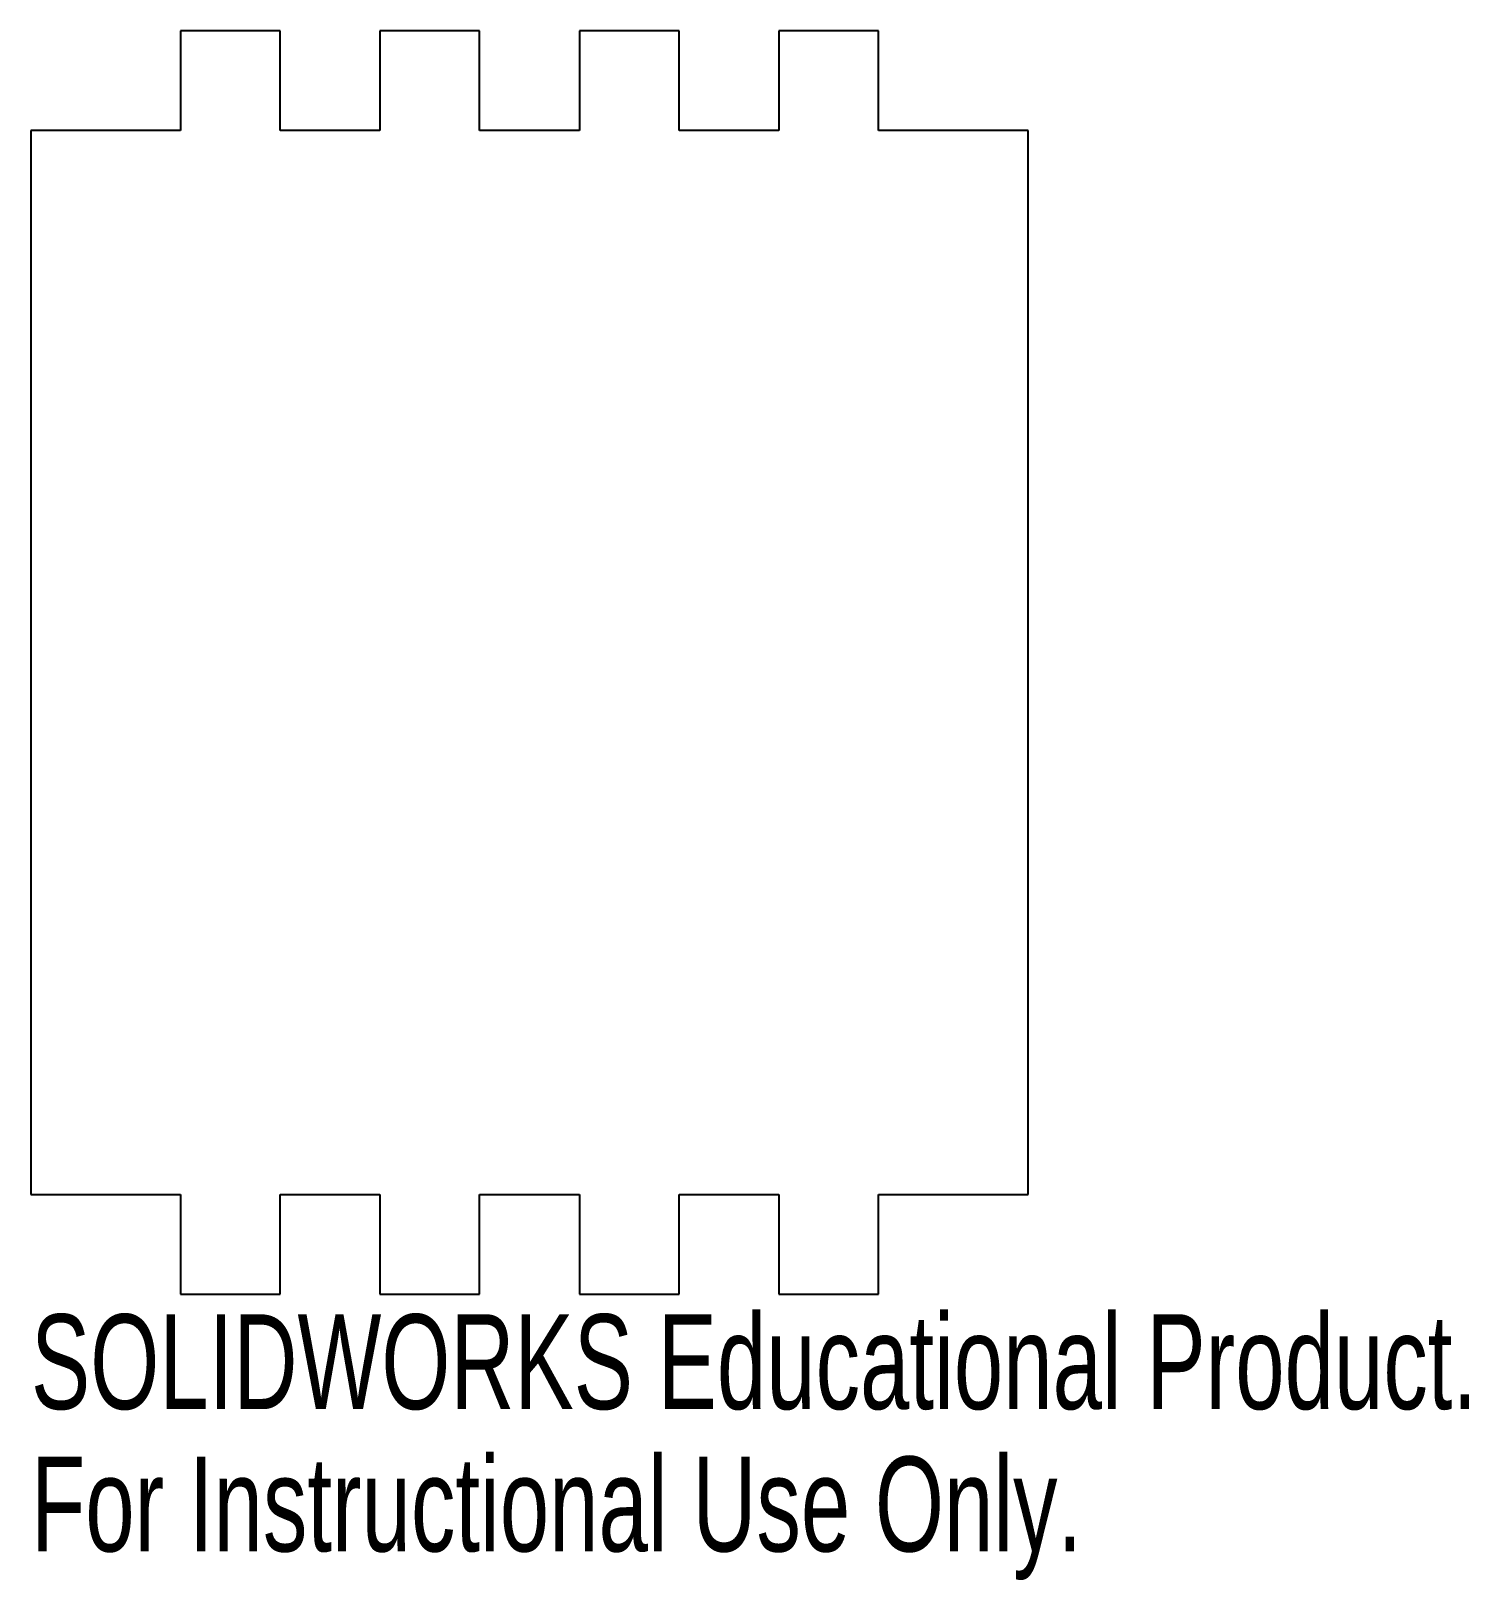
# Model space of a CAD drawing. Header units: inches. Extents: x -0.8 to 2.09, y -2.35 to 0.75.
import ezdxf

# ---------------------------------------------------------------- set-up
doc = ezdxf.new("R2010")
doc.units = ezdxf.units.IN
doc.header["$MEASUREMENT"] = 0
doc.styles.add('SLDTEXTSTYLE0', font='TXT', dxfattribs={"width": 0.7})

msp = doc.modelspace()

# ---------------------------------------------------------------- linework, layer by layer
at = {"color": 7, "linetype": 'Continuous', "lineweight": 25}
for p, q in [((-0.4962, 0.7545), (-0.4962, 0.5545)), ((-0.2962, 0.7545), (-0.4962, 0.7545)), ((-0.2962, 0.5545), (-0.2962, 0.7545)), ((-0.0962, 0.7545), (-0.0962, 0.5545)), ((0.1038, 0.7545), (-0.0962, 0.7545)), ((0.1038, 0.5545), (0.1038, 0.7545)), ((0.3038, 0.7545), (0.3038, 0.5545)), ((0.5038, 0.7545), (0.3038, 0.7545)), ((0.5038, 0.5545), (0.5038, 0.7545)), ((0.7038, 0.7545), (0.7038, 0.5545)), ((0.9038, 0.7545), (0.7038, 0.7545)), ((0.9038, 0.5545), (0.9038, 0.7545)), ((-0.7962, 0.5545), (-0.7962, -1.5804)), ((-0.4962, 0.5545), (-0.7962, 0.5545)), ((-0.0962, 0.5545), (-0.2962, 0.5545)), ((0.3038, 0.5545), (0.1038, 0.5545)), ((0.7038, 0.5545), (0.5038, 0.5545)), ((1.2038, 0.5545), (0.9038, 0.5545)), ((1.2038, -1.5804), (1.2038, 0.5545)), ((-0.7962, -1.5804), (-0.4962, -1.5804)), ((-0.4962, -1.5804), (-0.4962, -1.7804)), ((-0.2962, -1.7804), (-0.2962, -1.5804)), ((-0.2962, -1.5804), (-0.0962, -1.5804)), ((-0.0962, -1.5804), (-0.0962, -1.7804)), ((0.1038, -1.7804), (0.1038, -1.5804)), ((0.1038, -1.5804), (0.3038, -1.5804)), ((0.3038, -1.5804), (0.3038, -1.7804)), ((0.5038, -1.7804), (0.5038, -1.5804)), ((0.5038, -1.5804), (0.7038, -1.5804)), ((0.7038, -1.5804), (0.7038, -1.7804)), ((0.9038, -1.7804), (0.9038, -1.5804)), ((0.9038, -1.5804), (1.2038, -1.5804)), ((-0.4962, -1.7804), (-0.2962, -1.7804)), ((-0.0962, -1.7804), (0.1038, -1.7804)), ((0.3038, -1.7804), (0.5038, -1.7804)), ((0.7038, -1.7804), (0.9038, -1.7804))]:
    msp.add_line(p, q, dxfattribs=at)

# ---------------------------------------------------------------- texts
at = {"color": 7, "linetype": 'Continuous', "char_height": 0.1903, "attachment_point": 1, "style": 'SLDTEXTSTYLE0'}
for s, insert in [('SOLIDWORKS Educational Product.', (-0.7962, -1.8205)), ('For Instructional Use Only.', (-0.7962, -2.106))]:
    msp.add_mtext(s, dxfattribs=dict(at, insert=insert))

doc.saveas('drawing.dxf')
